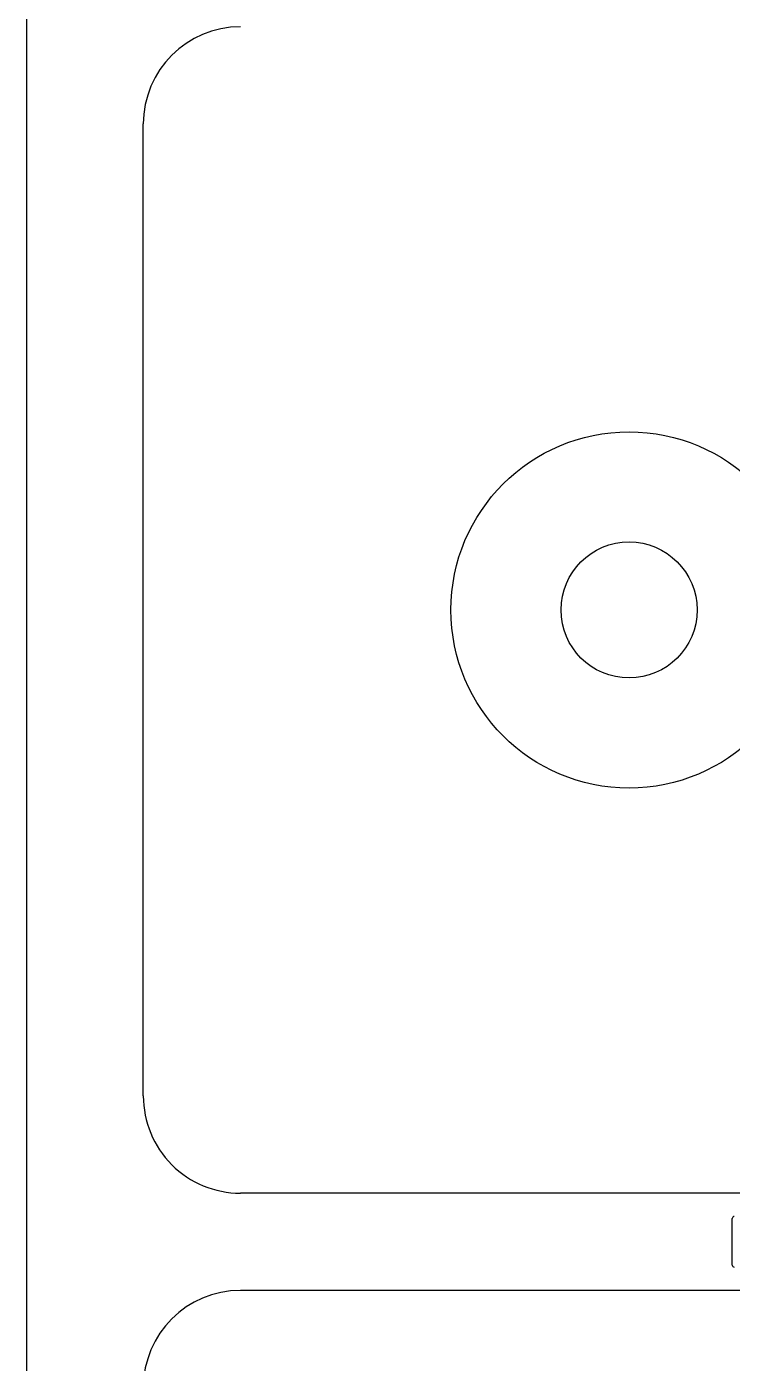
# Model space of a CAD drawing. Header units: metres. Extents: x -331 to 2982, y 362 to 2539.
# Drawn here: x 2877.37 to 2877.733, y 1399.823 to 1400.511 of the extents above; entities that cross this region are included whole.
import ezdxf

# ---------------------------------------------------------------- set-up
doc = ezdxf.new("R2010")
doc.units = ezdxf.units.M
doc.layers.add('Mob', color=251, linetype='Continuous')
doc.layers.add('Pis', color=251, linetype='Continuous')

# ---------------------------------------------------------------- blocks, each defined once
blk = doc.blocks.new('XR_BL2_AND_MON-REV15$0$A$C33FF3198')
at = {"layer": 'Mob'}
for p, q in [((0.3, 0.20001), (0.3, -0.19999)), ((0.35, 0.20001), (0.35, -0.19999)), ((0.337, 0.05314), (0.313, 0.05314)), ((0.337, 0.05314), (0.313, 0.05314)), ((0.25, -0.24999), (-0.25, -0.24999))]:
    blk.add_line(p, q, dxfattribs=at)
for radius in [0.09165, 0.035]:
    blk.add_circle((0, 0.00001), radius, dxfattribs=at)
for centre, start, end in [((-0.25, -0.19999), 180, 270), ((0.25, -0.19999), 270, 0), ((0.4, -0.19999), 180, 270)]:
    blk.add_arc(centre, 0.05, start, end, dxfattribs=at)
for centre, start_param, end_param in [((0.313, 0.05414), 0, 1.570796), ((0.313, 0.05414), 0, 1.570796), ((0.337, 0.05414), 1.570796, 3.141593), ((0.337, 0.05414), 1.570796, 3.141593)]:
    blk.add_ellipse(centre, major_axis=(-0.001, 0), ratio=0.99801, start_param=start_param, end_param=end_param, dxfattribs=at)

msp = doc.modelspace()

# ---------------------------------------------------------------- linework, layer by layer
at = {"layer": 'Pis'}
msp.add_line((2877.37018, 1399.15578), (2877.37018, 1401.73578), dxfattribs=at)

# ---------------------------------------------------------------- block references
at = {"layer": 'Pis', "rotation": 270}
msp.add_blockref('XR_BL2_AND_MON-REV15$0$A$C33FF3198', (2877.68018, 1400.21078), dxfattribs=at)

doc.saveas('drawing.dxf')
